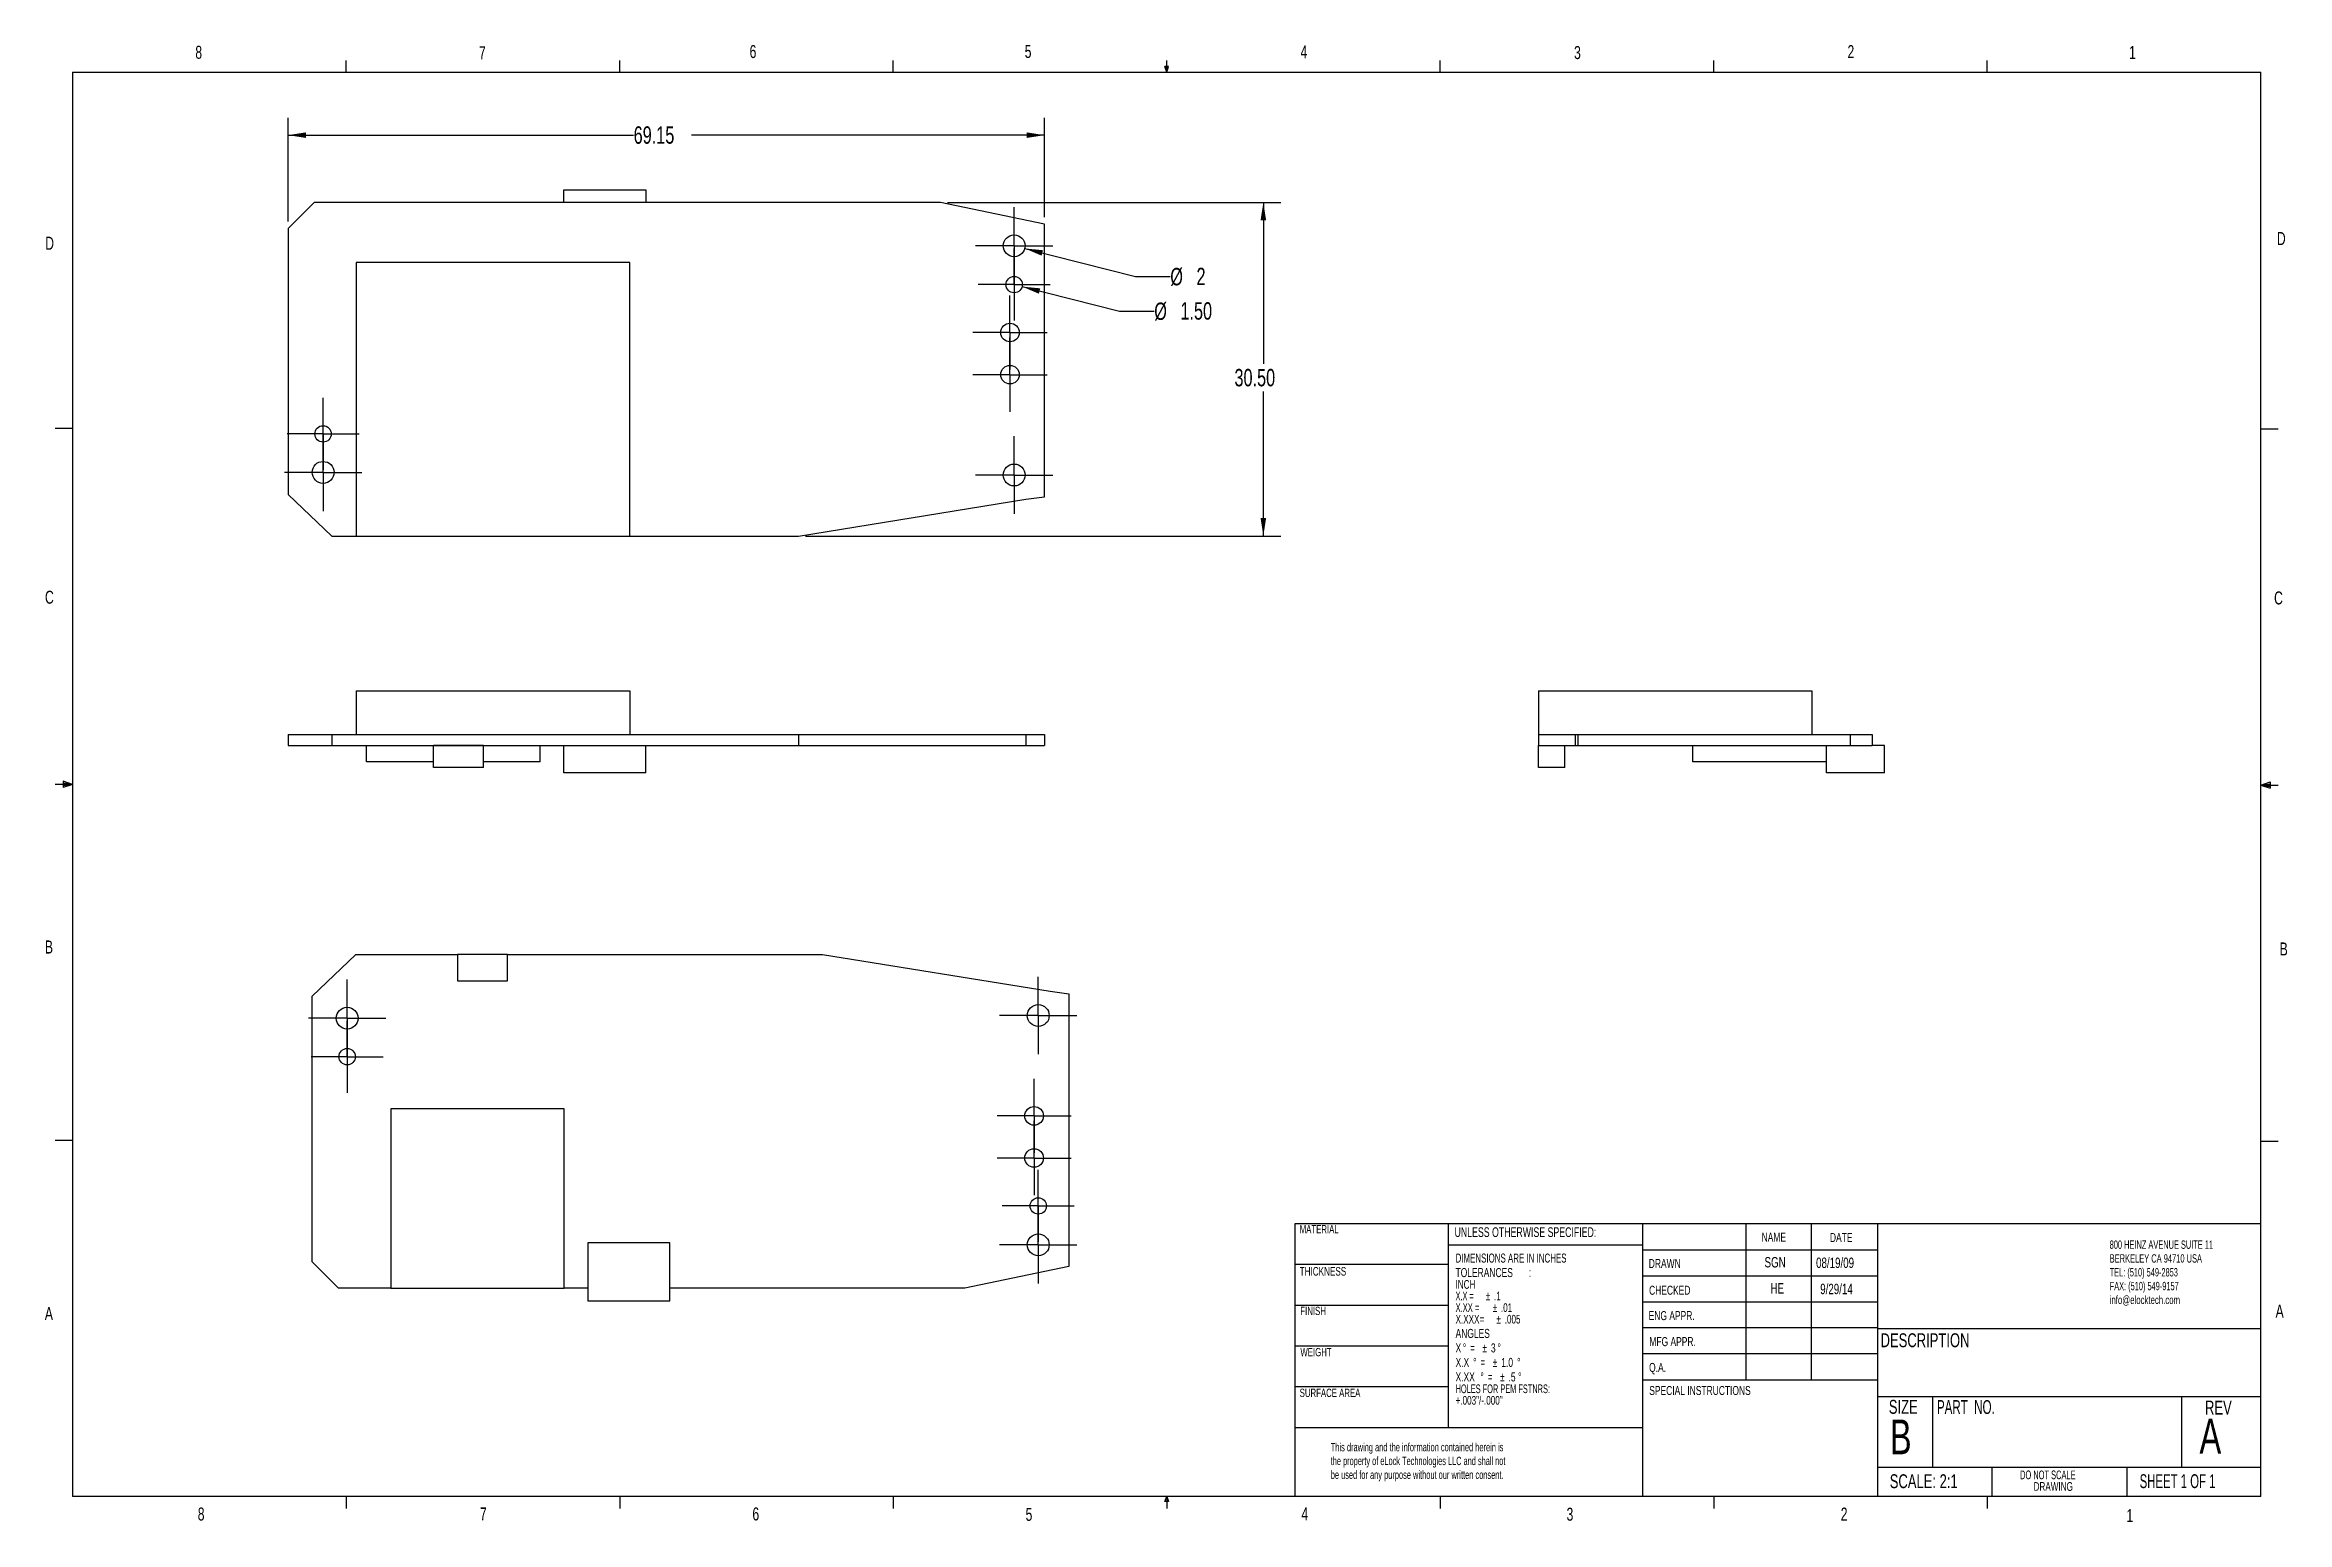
# Model space of a CAD drawing. Extents: x 11 to 421, y 5 to 275.
import ezdxf
from ezdxf.enums import TextEntityAlignment as Align

# ---------------------------------------------------------------- set-up
doc = ezdxf.new("R2010")
doc.units = 0
doc.layers.get('0').update_dxf_attribs({"linetype": 'CONTINUOUS'})
doc.layers.add('FORMAT', color=7, linetype='CONTINUOUS')
doc.dimstyles.new('SLDDIMSTYLE0', dxfattribs={"dimtxt": 3.175, "dimasz": 3.302, "dimexe": 0, "dimexo": 0.0625, "dimgap": 0.79375, "dimtad": 0, "dimtih": 1, "dimtoh": 1, "dimlfac": 0.5, "dimrnd": 1e-09, "dimzin": 12, "dimsah": 1, "dimcen": 0.09, "dimazin": 3, "dimtfac": 1, "dimtofl": 0, "dimtmove": 0, "dimatfit": 3})
doc.dimstyles.new('SLDDIMSTYLE1', dxfattribs={"dimtxt": 3.175, "dimasz": 3.302, "dimexe": 0, "dimexo": 0.0625, "dimgap": 0.79375, "dimtad": 0, "dimtih": 1, "dimtoh": 1, "dimlfac": 0.5, "dimrnd": 1e-09, "dimzin": 4, "dimsah": 1, "dimcen": 0.09, "dimazin": 3, "dimtfac": 1, "dimtofl": 0, "dimtmove": 0, "dimatfit": 3})
doc.dimstyles.new('SLDDIMSTYLE2', dxfattribs={"dimtxt": 3.175, "dimasz": 3.302, "dimexe": 0, "dimexo": 0.0625, "dimgap": 0.79375, "dimtad": 0, "dimtih": 1, "dimtoh": 1, "dimlfac": 0.5, "dimrnd": 1e-09, "dimzin": 12, "dimsah": 1, "dimcen": 0, "dimazin": 3, "dimtfac": 1, "dimtofl": 0, "dimtmove": 0, "dimatfit": 3})
doc.dimstyles.new('SLDDIMSTYLE3', dxfattribs={"dimtxt": 3.175, "dimasz": 3.302, "dimexe": 0, "dimexo": 0.0625, "dimgap": 0.79375, "dimtad": 0, "dimtih": 1, "dimtoh": 1, "dimlfac": 0.5, "dimrnd": 1e-09, "dimzin": 4, "dimsah": 1, "dimcen": 0, "dimazin": 3, "dimtfac": 1, "dimtofl": 0, "dimtmove": 0, "dimatfit": 3})

# ---------------------------------------------------------------- blocks, each defined once
blk = doc.blocks.new('SW_NOTE_0')
at = {"color": 0, "linetype": 'CONTINUOUS'}
for s, height, width, p in [('DO NOT SCALE', 1.5875, 0.641667, (0, 0)), ('DRAWING', 1.587, 0.7, (2.47, -2.12))]:
    blk.add_text(s, height=height, dxfattribs=dict(at, width=width)).set_placement(p, align=Align.BOTTOM_LEFT)
blk = doc.blocks.new('SW_NOTE_1')
at = {"color": 0, "linetype": 'CONTINUOUS'}
for s, width, p in [('800 HEINZ AVENUE SUITE 11', 0.644, (0, 0)), ('TEL: (510) 549-2853', 0.663158, (0, -5.05)), ('BERKELEY CA 94710 USA', 0.65, (0, -2.52)), ('info@elocktech.com', 0.7, (0, -10.1)), ('FAX: (510) 549-9157', 0.663158, (0, -7.57))]:
    blk.add_text(s, height=1.524, dxfattribs=dict(at, width=width)).set_placement(p, align=Align.BOTTOM_LEFT)
blk = doc.blocks.new('SW_NOTE_2')
at = {"color": 0, "linetype": 'CONTINUOUS'}
for s, height, width, p in [('DIMENSIONS ARE IN INCHES', 1.651, 0.65625, (0, 0)), ('TOLERANCES', 1.651, 0.7, (0, -2.65)), ('INCH', 1.587, 0.7, (0, -4.77)), (':', 1.65, 0.7, (13.41, -2.65)), ('X.X = ', 1.587, 0.583333, (0, -6.88)), ('X.XX = ', 1.587, 0.6, (0, -9)), ('%%p', 1.587, 0.7, (5.51, -6.88)), ('%%p', 1.587, 0.7, (6.78, -9)), ('.1', 1.587, 0.7, (7.02, -6.88)), ('.01', 1.587, 0.7, (8.29, -9)), ('ANGLES', 1.651, 0.7, (0, -13.77)), ('X.XXX= ', 1.587, 0.7, (0, -11.12)), ('%%p', 1.587, 0.7, (7.46, -11.12)), ('.005', 1.587, 0.7, (8.98, -11.12)), ('X', 1.65, 0.7, (0, -16.42)), ('%%d', 1.651, 0.7, (1.32, -16.42)), (' = ', 1.651, 0.466667, (2.37, -16.42)), ('%%p', 1.651, 0.7, (4.9, -16.42)), ('3', 1.65, 0.7, (6.47, -16.42)), ('%%d', 1.651, 0.7, (7.67, -16.42)), ('X.X', 1.651, 0.7, (0, -19.07)), ('X.XX', 1.651, 0.7, (0, -21.72)), ('%%d', 1.651, 0.7, (3.21, -19.07)), (' = ', 1.651, 0.466667, (4.26, -19.07)), ('%%d', 1.651, 0.7, (4.54, -21.72)), (' = ', 1.651, 0.466667, (5.59, -21.72)), ('%%p', 1.651, 0.7, (6.79, -19.07)), ('%%p', 1.651, 0.7, (8.11, -21.72)), ('1.0', 1.651, 0.7, (8.36, -19.07)), ('.5', 1.651, 0.7, (9.68, -21.72)), ('%%d', 1.651, 0.7, (11.25, -19.07)), ('%%d', 1.651, 0.7, (11.44, -21.72)), ('+.003"/-.000"', 1.5875, 0.7, (0, -25.95)), ('HOLES FOR PEM FSTNRS: ', 1.5875, 0.636364, (0, -23.84))]:
    blk.add_text(s, height=height, dxfattribs=dict(at, width=width)).set_placement(p, align=Align.BOTTOM_LEFT)
blk = doc.blocks.new('SW_NOTE_3')
at = {"color": 0, "linetype": 'CONTINUOUS'}
for s, width, p in [('This drawing and the information contained herein is ', 0.64717, (0, 0)), ('the property of eLock Technologies LLC and shall not ', 0.640566, (0, -2.52)), ('be used for any purpose without our written consent.', 0.646154, (0, -5.05))]:
    blk.add_text(s, height=1.524, dxfattribs=dict(at, width=width)).set_placement(p, align=Align.BOTTOM_LEFT)
blk = doc.blocks.new('_D')
at = {"color": 7, "linetype": 'CONTINUOUS'}
for p, q in [((55.29, 243), (55.29, 261.99)), ((55.29, 258.81), (118.47, 258.81)), ((193.59, 258.81), (129.03, 258.81)), ((193.59, 243.8), (193.59, 261.99))]:
    blk.add_line(p, q, dxfattribs=at)
for points in [[(55.29, 258.81), (58.59, 258.3), (58.59, 259.32)], [(193.59, 258.81), (190.29, 259.32), (190.29, 258.3)]]:
    blk.add_solid(points, dxfattribs=at)
at = {"color": 7, "linetype": 'CONTINUOUS', "width": 0.7}
blk.add_text('69.15', height=3.175, dxfattribs=at).set_placement((118.47, 256.29, -2.5), align=Align.BOTTOM_LEFT)
blk = doc.blocks.new('_D_1')
at = {"color": 7, "linetype": 'CONTINUOUS'}
for p, q in [((175.86, 246.53), (236.77, 246.53)), ((233.59, 246.53), (233.59, 216.99)), ((233.59, 185.53), (233.59, 211.95)), ((149.86, 185.53), (236.77, 185.53))]:
    blk.add_line(p, q, dxfattribs=at)
for points in [[(233.59, 246.53), (233.08, 243.23), (234.1, 243.23)], [(233.59, 185.53), (234.1, 188.83), (233.08, 188.83)]]:
    blk.add_solid(points, dxfattribs=at)
at = {"color": 7, "linetype": 'CONTINUOUS', "width": 0.7}
blk.add_text('30.50', height=3.175, dxfattribs=at).set_placement((228.31, 211.95, -2.5), align=Align.BOTTOM_LEFT)
blk = doc.blocks.new('_D_2')
at = {"color": 7, "linetype": 'CONTINUOUS'}
for p, q in [((189.97, 238.1), (210.23, 232.96)), ((210.23, 232.96), (216.58, 232.96))]:
    blk.add_line(p, q, dxfattribs=at)
blk.add_solid([(189.97, 238.1), (193.05, 236.79), (193.3, 237.78)], dxfattribs=at)
at = {"color": 7, "linetype": 'CONTINUOUS', "width": 0.7}
for s, height, p in [('%%c', 3.175, (216.58, 230.41, -2.5)), ('2', 3.17, (221.37, 230.45, -2.5))]:
    blk.add_text(s, height=height, dxfattribs=at).set_placement(p, align=Align.BOTTOM_LEFT)
blk = doc.blocks.new('_D_3')
at = {"color": 7, "linetype": 'CONTINUOUS'}
for p, q in [((189.49, 231.12), (207.3, 226.64)), ((207.3, 226.64), (213.65, 226.64))]:
    blk.add_line(p, q, dxfattribs=at)
blk.add_solid([(189.49, 231.12), (192.56, 229.83), (192.81, 230.81)], dxfattribs=at)
at = {"color": 7, "linetype": 'CONTINUOUS', "width": 0.7}
for s, p in [('%%c', (213.65, 224.09, -2.5)), ('1.50', (218.43, 224.14, -2.5))]:
    blk.add_text(s, height=3.175, dxfattribs=at).set_placement(p, align=Align.BOTTOM_LEFT)
blk = doc.blocks.new('SW_CENTERMARKSYMBOL_0')
at = {"color": 0, "linetype": 'CONTINUOUS'}
for p, q in [((0, 5.08), (0, 7.08)), ((0, 0), (0, 5.08)), ((-5.08, 0), (-7.08, 0)), ((0, 0), (-5.08, 0)), ((0, 0), (0, -5.08)), ((0, 0), (5.08, 0)), ((5.08, 0), (7.08, 0)), ((0, -5.08), (0, -7.08))]:
    blk.add_line(p, q, dxfattribs=at)
blk = doc.blocks.new('SW_CENTERMARKSYMBOL_1')
at = {"color": 0, "linetype": 'CONTINUOUS'}
for p, q in [((0, 5.08), (0, 7.08)), ((0, 0), (0, 5.08)), ((-5.08, 0), (-7.08, 0)), ((0, 0), (-5.08, 0)), ((0, 0), (0, -5.08)), ((0, 0), (5.08, 0)), ((5.08, 0), (7.08, 0)), ((0, -5.08), (0, -7.08))]:
    blk.add_line(p, q, dxfattribs=at)
blk = doc.blocks.new('SW_CENTERMARKSYMBOL_2')
at = {"color": 0, "linetype": 'CONTINUOUS'}
for p, q in [((0, 5.08), (0, 6.78)), ((0, 0), (0, 5.08)), ((-5.08, 0), (-6.78, 0)), ((0, 0), (-5.08, 0)), ((0, 0), (0, -5.08)), ((0, 0), (5.08, 0)), ((5.08, 0), (6.78, 0)), ((0, -5.08), (0, -6.78))]:
    blk.add_line(p, q, dxfattribs=at)
blk = doc.blocks.new('SW_CENTERMARKSYMBOL_3')
at = {"color": 0, "linetype": 'CONTINUOUS'}
for p, q in [((0, 5.08), (0, 6.78)), ((0, 0), (0, 5.08)), ((-5.08, 0), (-6.78, 0)), ((0, 0), (-5.08, 0)), ((0, 0), (0, -5.08)), ((0, 0), (5.08, 0)), ((5.08, 0), (6.78, 0)), ((0, -5.08), (0, -6.78))]:
    blk.add_line(p, q, dxfattribs=at)
blk = doc.blocks.new('SW_CENTERMARKSYMBOL_4')
at = {"color": 0, "linetype": 'CONTINUOUS'}
for p, q in [((0, 5.08), (0, 6.58)), ((0, 0), (0, 5.08)), ((-5.08, 0), (-6.58, 0)), ((0, 0), (-5.08, 0)), ((0, 0), (0, -5.08)), ((0, 0), (5.08, 0)), ((5.08, 0), (6.58, 0)), ((0, -5.08), (0, -6.58))]:
    blk.add_line(p, q, dxfattribs=at)
blk = doc.blocks.new('SW_CENTERMARKSYMBOL_5')
at = {"color": 0, "linetype": 'CONTINUOUS'}
for p, q in [((0, 5.08), (0, 7.08)), ((0, 0), (0, 5.08)), ((-5.08, 0), (-7.08, 0)), ((0, 0), (-5.08, 0)), ((0, 0), (0, -5.08)), ((0, 0), (5.08, 0)), ((5.08, 0), (7.08, 0)), ((0, -5.08), (0, -7.08))]:
    blk.add_line(p, q, dxfattribs=at)
blk = doc.blocks.new('SW_CENTERMARKSYMBOL_6')
at = {"color": 0, "linetype": 'CONTINUOUS'}
for p, q in [((0, 5.08), (0, 6.58)), ((0, 0), (0, 5.08)), ((-5.08, 0), (-6.58, 0)), ((0, 0), (-5.08, 0)), ((0, 0), (0, -5.08)), ((0, 0), (5.08, 0)), ((5.08, 0), (6.58, 0)), ((0, -5.08), (0, -6.58))]:
    blk.add_line(p, q, dxfattribs=at)
blk = doc.blocks.new('SW_CENTERMARKSYMBOL_7')
at = {"color": 0, "linetype": 'CONTINUOUS'}
for p, q in [((0, 5.08), (0, 7.08)), ((0, 0), (0, 5.08)), ((-5.08, 0), (-7.08, 0)), ((0, 0), (-5.08, 0)), ((0, 0), (0, -5.08)), ((0, 0), (5.08, 0)), ((5.08, 0), (7.08, 0)), ((0, -5.08), (0, -7.08))]:
    blk.add_line(p, q, dxfattribs=at)
blk = doc.blocks.new('SW_CENTERMARKSYMBOL_8')
at = {"color": 0, "linetype": 'CONTINUOUS'}
for p, q in [((0, 5.08), (0, 7.08)), ((0, 0), (0, 5.08)), ((-5.08, 0), (-7.08, 0)), ((0, 0), (-5.08, 0)), ((0, 0), (0, -5.08)), ((0, 0), (5.08, 0)), ((5.08, 0), (7.08, 0)), ((0, -5.08), (0, -7.08))]:
    blk.add_line(p, q, dxfattribs=at)
blk = doc.blocks.new('SW_CENTERMARKSYMBOL_9')
at = {"color": 0, "linetype": 'CONTINUOUS'}
for p, q in [((0, 5.08), (0, 6.78)), ((0, 0), (0, 5.08)), ((-5.08, 0), (-6.78, 0)), ((0, 0), (-5.08, 0)), ((0, 0), (0, -5.08)), ((0, 0), (5.08, 0)), ((5.08, 0), (6.78, 0)), ((0, -5.08), (0, -6.78))]:
    blk.add_line(p, q, dxfattribs=at)
blk = doc.blocks.new('SW_CENTERMARKSYMBOL_10')
at = {"color": 0, "linetype": 'CONTINUOUS'}
for p, q in [((0, 5.08), (0, 6.78)), ((0, 0), (0, 5.08)), ((-5.08, 0), (-6.78, 0)), ((0, 0), (-5.08, 0)), ((0, 0), (0, -5.08)), ((0, 0), (5.08, 0)), ((5.08, 0), (6.78, 0)), ((0, -5.08), (0, -6.78))]:
    blk.add_line(p, q, dxfattribs=at)
blk = doc.blocks.new('SW_CENTERMARKSYMBOL_11')
at = {"color": 0, "linetype": 'CONTINUOUS'}
for p, q in [((0, 5.08), (0, 6.58)), ((0, 0), (0, 5.08)), ((-5.08, 0), (-6.58, 0)), ((0, 0), (-5.08, 0)), ((0, 0), (0, -5.08)), ((0, 0), (5.08, 0)), ((5.08, 0), (6.58, 0)), ((0, -5.08), (0, -6.58))]:
    blk.add_line(p, q, dxfattribs=at)
blk = doc.blocks.new('SW_CENTERMARKSYMBOL_12')
at = {"color": 0, "linetype": 'CONTINUOUS'}
for p, q in [((0, 5.08), (0, 7.08)), ((0, 0), (0, 5.08)), ((-5.08, 0), (-7.08, 0)), ((0, 0), (-5.08, 0)), ((0, 0), (0, -5.08)), ((0, 0), (5.08, 0)), ((5.08, 0), (7.08, 0)), ((0, -5.08), (0, -7.08))]:
    blk.add_line(p, q, dxfattribs=at)
blk = doc.blocks.new('SW_CENTERMARKSYMBOL_13')
at = {"color": 0, "linetype": 'CONTINUOUS'}
for p, q in [((0, 5.08), (0, 6.58)), ((0, 0), (0, 5.08)), ((-5.08, 0), (-6.58, 0)), ((0, 0), (-5.08, 0)), ((0, 0), (0, -5.08)), ((0, 0), (5.08, 0)), ((5.08, 0), (6.58, 0)), ((0, -5.08), (0, -6.58))]:
    blk.add_line(p, q, dxfattribs=at)
blk = doc.blocks.new('SW_CENTERMARKSYMBOL_14')
at = {"color": 0, "linetype": 'CONTINUOUS'}
for p, q in [((0, 5.08), (0, 7.08)), ((0, 0), (0, 5.08)), ((-5.08, 0), (-7.08, 0)), ((0, 0), (-5.08, 0)), ((0, 0), (0, -5.08)), ((0, 0), (5.08, 0)), ((5.08, 0), (7.08, 0)), ((0, -5.08), (0, -7.08))]:
    blk.add_line(p, q, dxfattribs=at)
blk = doc.blocks.new('SW_CENTERMARKSYMBOL_15')
at = {"color": 0, "linetype": 'CONTINUOUS'}
for p, q in [((0, 5.08), (0, 7.08)), ((0, 0), (0, 5.08)), ((-5.08, 0), (-7.08, 0)), ((0, 0), (-5.08, 0)), ((0, 0), (0, -5.08)), ((0, 0), (5.08, 0)), ((5.08, 0), (7.08, 0)), ((0, -5.08), (0, -7.08))]:
    blk.add_line(p, q, dxfattribs=at)
blk = doc.blocks.new('SW_CENTERMARKSYMBOL_16')
at = {"color": 0, "linetype": 'CONTINUOUS'}
for p, q in [((0, 5.08), (0, 6.78)), ((0, 0), (0, 5.08)), ((-5.08, 0), (-6.78, 0)), ((0, 0), (-5.08, 0)), ((0, 0), (0, -5.08)), ((0, 0), (5.08, 0)), ((5.08, 0), (6.78, 0)), ((0, -5.08), (0, -6.78))]:
    blk.add_line(p, q, dxfattribs=at)
blk = doc.blocks.new('SW_CENTERMARKSYMBOL_17')
at = {"color": 0, "linetype": 'CONTINUOUS'}
for p, q in [((0, 5.08), (0, 6.78)), ((0, 0), (0, 5.08)), ((-5.08, 0), (-6.78, 0)), ((0, 0), (-5.08, 0)), ((0, 0), (0, -5.08)), ((0, 0), (5.08, 0)), ((5.08, 0), (6.78, 0)), ((0, -5.08), (0, -6.78))]:
    blk.add_line(p, q, dxfattribs=at)
blk = doc.blocks.new('SW_CENTERMARKSYMBOL_18')
at = {"color": 0, "linetype": 'CONTINUOUS'}
for p, q in [((0, 5.08), (0, 6.58)), ((0, 0), (0, 5.08)), ((-5.08, 0), (-6.58, 0)), ((0, 0), (-5.08, 0)), ((0, 0), (0, -5.08)), ((0, 0), (5.08, 0)), ((5.08, 0), (6.58, 0)), ((0, -5.08), (0, -6.58))]:
    blk.add_line(p, q, dxfattribs=at)
blk = doc.blocks.new('SW_CENTERMARKSYMBOL_19')
at = {"color": 0, "linetype": 'CONTINUOUS'}
for p, q in [((0, 5.08), (0, 7.08)), ((0, 0), (0, 5.08)), ((-5.08, 0), (-7.08, 0)), ((0, 0), (-5.08, 0)), ((0, 0), (0, -5.08)), ((0, 0), (5.08, 0)), ((5.08, 0), (7.08, 0)), ((0, -5.08), (0, -7.08))]:
    blk.add_line(p, q, dxfattribs=at)
blk = doc.blocks.new('SW_CENTERMARKSYMBOL_20')
at = {"color": 0, "linetype": 'CONTINUOUS'}
for p, q in [((0, 5.08), (0, 6.58)), ((0, 0), (0, 5.08)), ((-5.08, 0), (-6.58, 0)), ((0, 0), (-5.08, 0)), ((0, 0), (0, -5.08)), ((0, 0), (5.08, 0)), ((5.08, 0), (6.58, 0)), ((0, -5.08), (0, -6.58))]:
    blk.add_line(p, q, dxfattribs=at)

msp = doc.modelspace()

# ---------------------------------------------------------------- linework, layer by layer
at = {"color": 7, "linetype": 'CONTINUOUS'}
for p, q in [((65.907, 270.309), (65.907, 272.463)), ((115.913, 270.309), (115.913, 272.463)), ((165.919, 270.309), (165.919, 272.463)), ((215.925, 270.309), (215.589, 271.374)), ((216.244, 271.374), (215.589, 271.374)), ((215.747, 271.374), (215.925, 270.309)), ((215.925, 270.309), (215.925, 272.463)), ((215.925, 270.309), (216.244, 271.374)), ((216.05, 271.374), (215.925, 270.309)), ((265.932, 270.309), (265.932, 272.463)), ((315.938, 270.309), (315.938, 272.463)), ((365.944, 270.309), (365.944, 272.463)), ((15.907, 270.309), (415.957, 270.309)), ((15.907, 270.309), (15.907, 9.959)), ((415.957, 9.959), (415.957, 270.309)), ((60.092, 246.53), (55.292, 241.73)), ((174.592, 246.53), (60.092, 246.53)), ((105.692, 246.53), (105.692, 248.81)), ((105.692, 248.81), (120.692, 248.81)), ((120.692, 248.81), (120.692, 246.53)), ((193.592, 242.53), (174.592, 246.53)), ((193.592, 192.73), (193.592, 242.53)), ((55.292, 241.73), (55.292, 193.13)), ((117.752, 235.53), (67.752, 235.53)), ((67.752, 235.53), (67.752, 185.53)), ((117.752, 185.53), (117.752, 235.53)), ((15.907, 205.221), (12.732, 205.221)), ((415.957, 205.112), (419.132, 205.112)), ((55.292, 193.13), (63.292, 185.53)), ((190.192, 192.25), (193.592, 192.73)), ((148.592, 185.53), (190.192, 192.25)), ((63.292, 185.53), (67.752, 185.53)), ((67.752, 185.53), (117.752, 185.53)), ((117.752, 185.53), (148.592, 185.53)), ((67.752, 157.251), (67.752, 149.251)), ((67.752, 157.251), (117.752, 157.251)), ((117.752, 157.251), (117.752, 149.251)), ((283.887, 157.251), (283.887, 149.251)), ((283.887, 157.251), (333.887, 157.251)), ((333.887, 157.251), (333.887, 149.251)), ((55.292, 149.251), (55.292, 147.251)), ((55.292, 149.251), (63.292, 149.251)), ((63.292, 149.251), (63.292, 147.251)), ((63.292, 149.251), (148.592, 149.251)), ((67.752, 149.251), (117.752, 149.251)), ((148.592, 149.251), (148.592, 147.251)), ((148.592, 149.251), (190.192, 149.251)), ((190.192, 149.251), (190.192, 147.251)), ((190.192, 149.251), (193.592, 149.251)), ((193.592, 149.251), (193.592, 147.251)), ((283.887, 149.251), (283.887, 147.251)), ((283.887, 149.251), (290.607, 149.251)), ((290.607, 149.251), (290.607, 147.251)), ((290.607, 149.251), (291.087, 149.251)), ((291.087, 149.251), (291.087, 147.251)), ((291.087, 149.251), (340.887, 149.251)), ((340.887, 149.251), (340.887, 147.251)), ((340.887, 149.251), (344.887, 149.251)), ((344.887, 149.251), (344.887, 147.251)), ((55.292, 147.251), (63.292, 147.251)), ((63.292, 147.251), (148.592, 147.251)), ((69.652, 144.251), (69.652, 147.251)), ((81.872, 144.251), (69.652, 144.251)), ((81.872, 143.251), (81.872, 147.251)), ((90.992, 147.251), (81.872, 147.251)), ((90.992, 143.251), (90.992, 147.251)), ((101.352, 144.251), (90.992, 144.251)), ((101.352, 144.251), (101.352, 147.251)), ((105.692, 142.251), (105.692, 147.251)), ((120.692, 142.251), (120.692, 147.251)), ((148.592, 147.251), (190.192, 147.251)), ((190.192, 147.251), (193.592, 147.251)), ((283.887, 143.251), (283.887, 147.251)), ((283.887, 147.251), (290.607, 147.251)), ((288.687, 143.251), (288.687, 147.251)), ((290.607, 147.251), (291.087, 147.251)), ((291.087, 147.251), (340.887, 147.251)), ((312.087, 144.251), (312.087, 147.251)), ((336.567, 144.251), (312.087, 144.251)), ((336.567, 142.251), (336.567, 147.251)), ((340.887, 147.251), (344.887, 147.251)), ((347.167, 147.251), (344.887, 147.251)), ((347.167, 142.251), (347.167, 147.251)), ((15.907, 140.134), (12.732, 140.134)), ((14.2, 140.744), (14.2, 139.56)), ((15.907, 140.134), (14.2, 140.744)), ((15.907, 140.134), (14.2, 140.363)), ((15.907, 140.134), (14.2, 139.872)), ((15.907, 140.134), (14.2, 139.56)), ((90.992, 143.251), (81.872, 143.251)), ((120.692, 142.251), (105.692, 142.251)), ((288.687, 143.251), (283.887, 143.251)), ((347.167, 142.251), (336.567, 142.251)), ((415.957, 140.025), (417.663, 140.635)), ((415.957, 140.025), (417.663, 140.254)), ((415.957, 140.025), (419.132, 140.025)), ((415.957, 140.025), (417.663, 139.451)), ((415.957, 140.025), (417.663, 139.763)), ((417.663, 140.635), (417.663, 139.451)), ((59.7, 101.454), (67.7, 109.054)), ((67.7, 109.054), (86.28, 109.054)), ((86.28, 109.054), (86.28, 104.254)), ((95.4, 109.054), (86.28, 109.054)), ((95.4, 104.254), (95.4, 109.054)), ((95.4, 109.054), (153, 109.054)), ((153, 109.054), (194.6, 102.334)), ((86.28, 104.254), (95.4, 104.254)), ((59.7, 52.854), (59.7, 101.454)), ((194.6, 102.334), (198, 101.854)), ((198, 101.854), (198, 52.054)), ((74.06, 80.854), (74.06, 48.054)), ((105.76, 80.854), (74.06, 80.854)), ((105.76, 48.054), (105.76, 80.854)), ((15.907, 75.046), (12.732, 75.046)), ((415.957, 74.937), (419.132, 74.937)), ((239.413, 59.891), (415.957, 59.891)), ((239.413, 9.959), (239.413, 59.891)), ((267.412, 22.628), (267.412, 59.891)), ((302.919, 59.891), (302.919, 9.959)), ((321.817, 59.891), (321.817, 31.278)), ((333.717, 59.891), (333.717, 31.278)), ((345.885, 59.891), (345.885, 9.959)), ((110.1, 56.374), (110.1, 45.774)), ((125.1, 56.374), (110.1, 56.374)), ((125.1, 45.774), (125.1, 56.374)), ((302.919, 55.933), (267.412, 55.933)), ((302.919, 55.091), (345.885, 55.091)), ((64.5, 48.054), (59.7, 52.854)), ((198, 52.054), (179, 48.054)), ((239.413, 52.438), (267.412, 52.438)), ((302.919, 50.328), (345.885, 50.328)), ((74.06, 48.054), (64.5, 48.054)), ((74.06, 48.054), (105.76, 48.054)), ((110.1, 48.054), (105.76, 48.054)), ((110.1, 45.774), (125.1, 45.774)), ((179, 48.054), (125.1, 48.054)), ((302.919, 45.566), (345.885, 45.566)), ((239.413, 44.986), (267.412, 44.986)), ((239.413, 37.533), (267.412, 37.533)), ((345.885, 40.803), (302.919, 40.803)), ((345.885, 40.695), (415.957, 40.695)), ((345.885, 36.041), (302.919, 36.041)), ((239.413, 30.081), (267.412, 30.081)), ((345.885, 31.278), (302.919, 31.278)), ((345.885, 28.243), (415.957, 28.243)), ((355.932, 28.243), (355.932, 15.366)), ((401.43, 28.243), (401.43, 15.366)), ((239.413, 22.628), (302.919, 22.628)), ((345.885, 15.366), (415.957, 15.366)), ((366.793, 15.366), (366.793, 9.959)), ((391.48, 15.366), (391.48, 9.959)), ((415.957, 9.959), (15.907, 9.959)), ((65.907, 9.959), (65.907, 7.805)), ((115.913, 9.959), (115.913, 7.805)), ((165.919, 9.959), (165.919, 7.805)), ((215.589, 9.081), (215.925, 9.959)), ((216.244, 9.081), (215.589, 9.081)), ((215.925, 9.959), (215.925, 7.805)), ((215.925, 9.959), (216.244, 9.081)), ((265.932, 9.959), (265.932, 7.805)), ((315.938, 9.959), (315.938, 7.805)), ((365.944, 9.959), (365.944, 7.805))]:
    msp.add_line(p, q, dxfattribs=at)
for centre, radius in [((188.032, 238.591), 2), ((188.032, 231.491), 1.5), ((187.272, 222.731), 1.7), ((187.272, 215.031), 1.7), ((61.692, 204.21), 1.5), ((61.692, 197.17), 2), ((188.032, 196.691), 2), ((66.1, 97.414), 2), ((192.44, 97.893), 2), ((66.1, 90.374), 1.5), ((191.68, 79.553), 1.7), ((191.68, 71.853), 1.7), ((192.44, 63.093), 1.5), ((192.44, 55.993), 2)]:
    msp.add_circle(centre, radius, dxfattribs=at)

# ---------------------------------------------------------------- block references
for name, p in [('SW_CENTERMARKSYMBOL_0', (188.032, 238.591)), ('SW_CENTERMARKSYMBOL_4', (188.032, 231.491)), ('SW_CENTERMARKSYMBOL_3', (187.272, 222.731)), ('SW_CENTERMARKSYMBOL_2', (187.272, 215.031)), ('SW_CENTERMARKSYMBOL_6', (61.692, 204.21)), ('SW_CENTERMARKSYMBOL_5', (61.692, 197.17)), ('SW_CENTERMARKSYMBOL_1', (188.032, 196.691)), ('SW_CENTERMARKSYMBOL_12', (66.1, 97.414)), ('SW_CENTERMARKSYMBOL_19', (66.1, 97.414)), ('SW_CENTERMARKSYMBOL_8', (192.44, 97.893)), ('SW_CENTERMARKSYMBOL_15', (192.44, 97.893)), ('SW_CENTERMARKSYMBOL_13', (66.1, 90.374)), ('SW_CENTERMARKSYMBOL_20', (66.1, 90.374)), ('SW_CENTERMARKSYMBOL_9', (191.68, 79.553)), ('SW_CENTERMARKSYMBOL_16', (191.68, 79.553)), ('SW_CENTERMARKSYMBOL_10', (191.68, 71.853)), ('SW_CENTERMARKSYMBOL_17', (191.68, 71.853)), ('SW_CENTERMARKSYMBOL_11', (192.44, 63.093)), ('SW_CENTERMARKSYMBOL_18', (192.44, 63.093)), ('SW_CENTERMARKSYMBOL_7', (192.44, 55.993)), ('SW_CENTERMARKSYMBOL_14', (192.44, 55.993)), ('SW_NOTE_2', (268.73, 52.245)), ('SW_NOTE_1', (388.315, 54.803)), ('SW_NOTE_3', (245.912, 17.791)), ('SW_NOTE_0', (371.934, 12.669))]:
    msp.add_blockref(name, p, dxfattribs=at)

# ---------------------------------------------------------------- texts
for s, height, width, p in [('8', 2.381, 0.7, (38.331, 272.05)), ('7', 2.381, 0.7, (90.195, 271.978)), ('6', 2.381, 0.7, (139.667, 272.184)), ('5', 2.381, 0.7, (189.959, 272.197)), ('4', 2.381, 0.7, (240.393, 272.156)), ('3', 2.381, 0.7, (290.391, 272)), ('2', 2.381, 0.7, (340.385, 272.17)), ('1', 2.381, 0.7, (391.856, 272.014)), ('D', 2.381, 0.7, (10.887, 237.152)), ('D', 2.381, 0.7, (418.879, 238.002)), ('C', 2.381, 0.7, (10.854, 172.453)), ('C', 2.381, 0.7, (418.368, 172.319)), ('B', 2.381, 0.7, (10.831, 108.519)), ('B', 2.381, 0.7, (419.392, 108.159)), ('MATERIAL', 1.524, 0.7, (240.233, 57.616)), ('UNLESS OTHERWISE SPECIFIED:', 1.778, 0.674074, (268.544, 56.883)), ('NAME', 1.651, 0.7, (324.681, 56.053)), ('DATE', 1.651, 0.7, (337.172, 56.009)), ('DRAWN', 1.651, 0.7, (304.053, 51.253)), ('SGN', 1.905, 0.7, (325.215, 51.281)), ('08/19/09', 1.905, 0.7, (334.64, 51.18)), ('THICKNESS', 1.5875, 0.7, (240.233, 49.877)), ('CHECKED', 1.651, 0.7, (304.107, 46.367)), ('A', 2.381, 0.7, (10.821, 41.529)), ('FINISH', 1.524, 0.7, (240.346, 42.691)), ('ENG APPR.', 1.651, 0.7, (304.034, 41.731)), ('A', 2.381, 0.7, (418.645, 41.955)), ('WEIGHT', 1.524, 0.7, (240.364, 35.151)), ('MFG APPR.', 1.651, 0.7, (304.16, 36.976)), ('DESCRIPTION', 2.54, 0.7, (346.434, 36.514)), ('Q.A.', 1.651, 0.7, (304.118, 32.253)), ('SURFACE AREA', 1.524, 0.7, (240.233, 27.715)), ('SPECIAL INSTRUCTIONS', 1.651, 0.7, (304.141, 28.039)), ('SIZE', 2.54, 0.7, (347.936, 24.342)), ('PART  NO.', 2.54, 0.622222, (356.737, 24.307)), ('REV', 2.54, 0.7, (405.742, 24.208)), ('B', 6.35, 0.7, (348.137, 15.797)), ('SCALE: 2:1', 2.54, 0.7, (348.105, 10.749)), ('SHEET 1 OF 1', 2.54, 0.6125, (393.788, 10.757)), ('8', 2.381, 0.7, (38.78, 4.88)), ('7', 2.381, 0.7, (90.359, 4.887)), ('6', 2.381, 0.7, (140.178, 4.897)), ('5', 2.381, 0.7, (190.122, 4.819)), ('4', 2.381, 0.7, (240.541, 4.899)), ('3', 2.381, 0.7, (289.021, 4.846)), ('2', 2.381, 0.7, (339.148, 4.866)), ('1', 2.381, 0.7, (391.371, 4.585))]:
    msp.add_text(s, height=height, dxfattribs=dict(at, width=width)).set_placement(p, align=Align.BOTTOM_LEFT)
at = {"layer": 'FORMAT', "color": 7, "width": 0.7}
for s, height, p in [('HE', 1.905, (326.302, 46.513)), ('9/29/14', 1.905, (335.396, 46.392)), ('A ', 6.35, (404.739, 15.937))]:
    msp.add_text(s, height=height, dxfattribs=at).set_placement(p, align=Align.BOTTOM_LEFT)

# ---------------------------------------------------------------- dimensions: what is measured, and where the dimension line sits
at = {"color": 7, "linetype": 'CONTINUOUS'}
dim = msp.add_linear_dim(base=(193.592, 258.81), p1=(55.292, 241.73), p2=(193.592, 242.53), dimstyle='SLDDIMSTYLE0', dxfattribs=at)
dim.commit()
dim.dimension.update_dxf_attribs({"geometry": '_D', "text_midpoint": (123.747, 258.81), "dimtype": 160})
dim = msp.add_linear_dim(base=(233.592, 185.53), p1=(174.592, 246.53), p2=(148.592, 185.53), angle=90, dimstyle='SLDDIMSTYLE1', dxfattribs=at)
dim.commit()
dim.dimension.update_dxf_attribs({"geometry": '_D_1', "text_midpoint": (233.592, 214.467), "dimtype": 160})
for p1, p2, dimstyle, picture, middle in [((186.093, 239.083), (189.97, 238.099), 'SLDDIMSTYLE2', '_D_2', (220.145, 232.958)), ((186.577, 231.857), (189.486, 231.125), 'SLDDIMSTYLE3', '_D_3', (220.145, 226.644))]:
    dim = msp.add_diameter_dim_2p(p1=p1, p2=p2, dimstyle=dimstyle, dxfattribs=at)
    dim.commit()
    dim.dimension.update_dxf_attribs({"geometry": picture, "text_midpoint": middle, "dimtype": 163})

doc.saveas('drawing.dxf')
